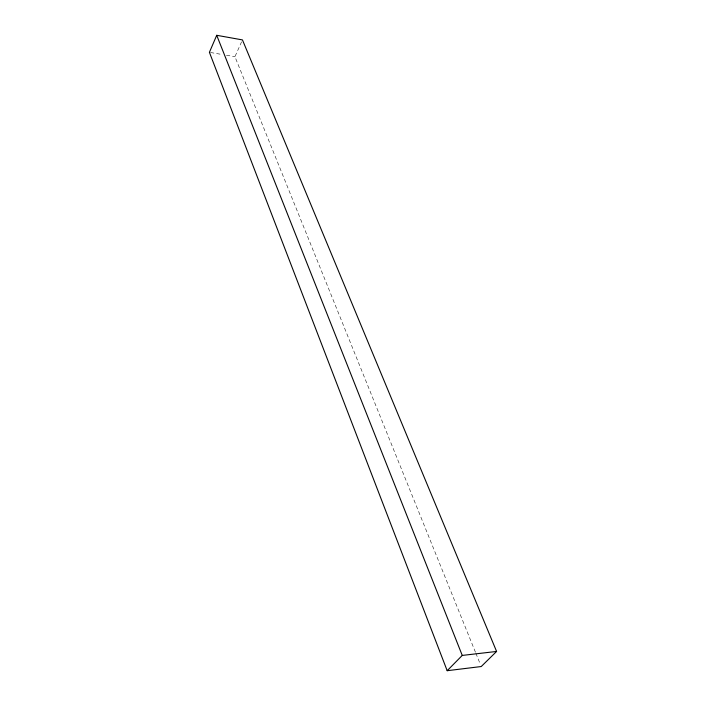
<?xml version="1.0" encoding="UTF-8"?>
<svg xmlns="http://www.w3.org/2000/svg" width="706" height="706" viewBox="0 0 706 706"><rect width="100%" height="100%" fill="white"/><g stroke="black" fill="none" stroke-linecap="round" stroke-linejoin="round"><path stroke-width="0.53" stroke-dasharray="3.53 2.65" d="M475.447 652.229L234.939 56.683L241.567 41.875M210.476 52.509L222.178 54.503M226.432 55.227L234.939 56.683M475.862 653.253L480.398 664.487"/><path stroke-width="1.06" d="M216.716 35.3L209.408 52.323L447.18 670.7L481.227 666.535L496.592 651.453L242.449 39.907L216.716 35.3L462.253 655.424L447.18 670.7M462.253 655.424L496.592 651.453"/></g></svg>
